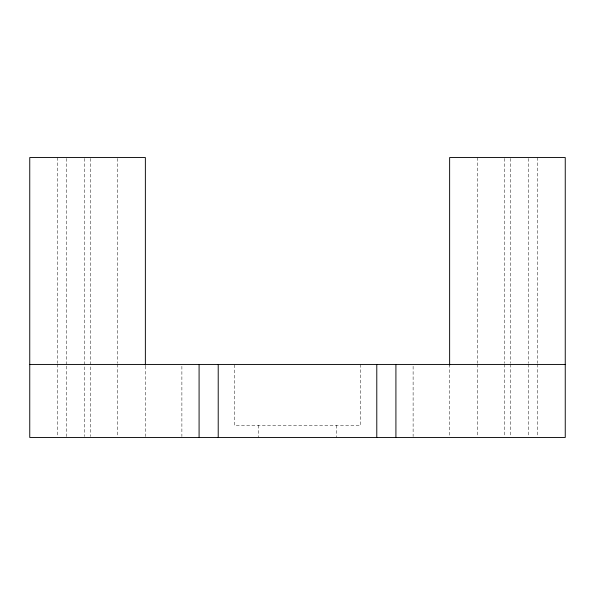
<?xml version="1.0" encoding="UTF-8"?>
<svg xmlns="http://www.w3.org/2000/svg" width="595" height="595" viewBox="0 0 595 595"><rect width="100%" height="100%" fill="white"/><g stroke="black" fill="none" stroke-linecap="round" stroke-linejoin="round"><path stroke-width="0.45" stroke-dasharray="2.98 2.23" d="M537.255 157.541L537.255 363.307M537.255 364.237L537.255 436.537M528.739 158.463L528.739 363.307M528.739 364.237L528.739 436.537M510.48 158.463L510.48 363.307M510.48 364.237L510.48 436.537M504.396 158.463L504.396 363.307M504.396 364.237L504.396 436.537M477.621 157.541L477.621 363.307M477.621 364.237L477.621 436.537M449.634 364.438L449.634 436.537M413.116 366.289L413.116 436.537M360.741 364.438L360.741 425.291L234.259 425.291L234.259 364.438M336.443 425.291L336.443 437.459M258.557 425.291L258.557 437.459M181.884 366.289L181.884 436.537M145.366 366.089L145.366 436.537M117.379 158.463L117.379 363.307M117.379 364.237L117.379 436.537M90.604 158.463L90.604 436.537M84.52 158.463L84.52 436.537M66.261 158.463L66.261 365.166M66.261 366.089L66.261 436.537M57.745 157.541L57.745 363.307M57.745 364.237L57.745 436.537"/><path stroke-width="0.89" d="M29.75 364.438L565.25 364.438M449.634 365.166L449.634 157.541L565.25 157.541L565.25 437.459L29.75 437.459L29.75 157.541L145.366 157.541L145.366 365.166M395.913 364.438L395.913 437.459M376.784 364.438L376.784 437.459M218.216 364.438L218.216 437.459M199.087 364.438L199.087 437.459"/></g></svg>
